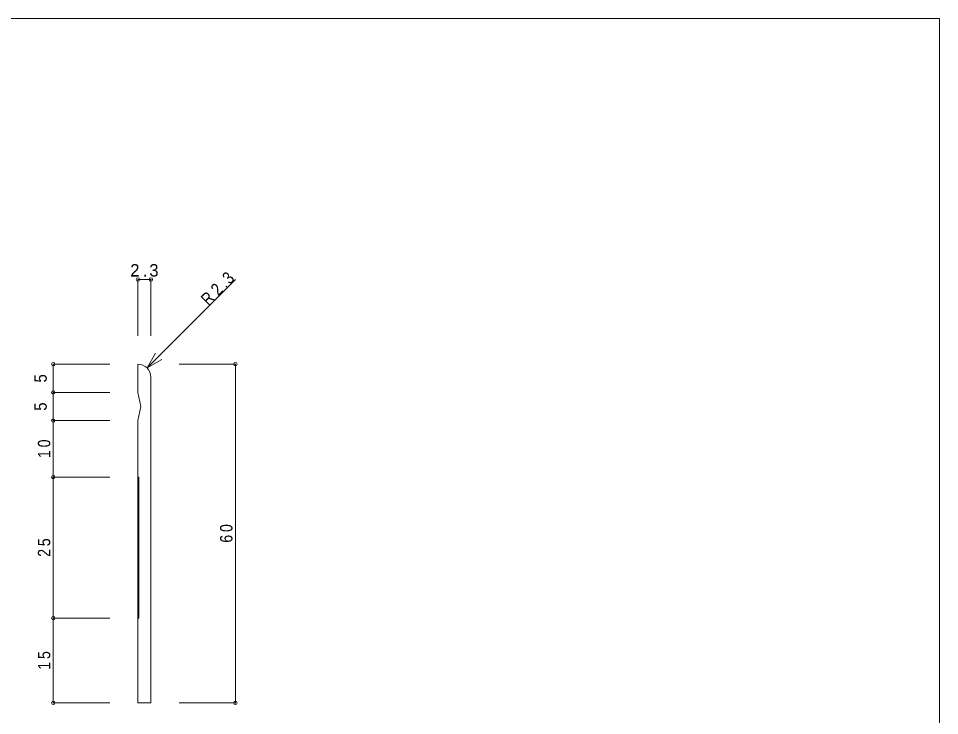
# Model space of a CAD drawing. Units: millimetres at full size, sheet at 1:1. Extents: x -141 to 141, y -98 to 98.
# Drawn here: x -22.3 to 141, y -26 to 97.5 of the extents above; entities that cross this region are included whole.
import ezdxf
from ezdxf.enums import TextEntityAlignment as Align

# ---------------------------------------------------------------- set-up
doc = ezdxf.new("R2010")
doc.units = ezdxf.units.MM
doc.header["$PDMODE"] = 32
doc.header["$PDSIZE"] = 0.6
for name, color, linetype, lineweight in [('0-0_ＫＢ製品', 2, 'Continuous', 9), ('0-3_寸法', 4, 'Continuous', 9), ('0-4_引出線字', 4, 'Continuous', 9), ('0-8_他製品', 7, 'Continuous', 9), ('F-0_図面枠', 5, 'Continuous', 9)]:
    doc.layers.add(name, color=color, linetype=linetype, lineweight=lineweight)
doc.styles.add('HGｺﾞｼｯｸM', font='')
doc.styles.get('HGｺﾞｼｯｸM').set_extended_font_data('HGｺﾞｼｯｸM')

msp = doc.modelspace()

# ---------------------------------------------------------------- linework, layer by layer
at = {"layer": '0-0_ＫＢ製品'}
for p, q in [((1.15, 33.95), (1.15, -23.75)), ((-1.15, -23.75), (-1.15, -10.798))]:
    msp.add_line(p, q, dxfattribs=at)
for points in [[(-1.15, 26.25), (-0.65, 28.75), (-1.15, 31.25), (-1.15, 36.25)], [(-1.15, 26.25), (-1.15, -23.75), (1.15, -23.75)]]:
    msp.add_lwpolyline(points, dxfattribs=at)
msp.add_arc((-1.15, 33.95), 2.3, 0, 90, dxfattribs=at)
at = {"layer": '0-3_寸法'}
for p, q in [((-1.15, 51.25), (1.15, 51.25)), ((-1.15, 51.25), (-1.15, 41.25)), ((1.15, 51.25), (1.15, 41.25)), ((-16.15, 36.25), (-16.15, 31.25)), ((-16.15, 36.25), (-6.15, 36.25)), ((16.15, 36.25), (6.15, 36.25)), ((16.15, 36.25), (16.15, -23.75)), ((-16.15, 31.25), (-6.15, 31.25)), ((-16.15, 31.25), (-16.15, 26.25)), ((-16.15, 16.25), (-16.15, 26.25)), ((-16.15, 26.25), (-6.15, 26.25)), ((-16.15, -8.75), (-16.15, 16.25)), ((-16.15, 16.25), (-6.15, 16.25)), ((-16.15, -23.75), (-16.15, -8.75)), ((-16.15, -8.75), (-6.15, -8.75)), ((-16.15, -23.75), (-6.15, -23.75)), ((16.15, -23.75), (6.15, -23.75))]:
    msp.add_line(p, q, dxfattribs=at)
for p in [(-1.15, 51.25), (1.15, 51.25), (-16.15, 36.25), (16.15, 36.25), (-16.15, 31.25), (-16.15, 26.25), (-16.15, 16.25), (-16.15, -8.75), (-16.15, -23.75), (16.15, -23.75)]:
    msp.add_point(p, dxfattribs=at)
at = {"layer": '0-4_引出線字'}
for q in [(16.15, 51.25), (1.976, 38.174), (3.074, 37.076)]:
    msp.add_line((0.476, 35.576), q, dxfattribs=at)
at = {"layer": '0-8_他製品'}
for p, q in [((-0.95, 16.25), (-1.15, 16.25)), ((-0.95, 16.25), (-0.95, -8.75)), ((-1.15, -8.75), (-0.95, -8.75))]:
    msp.add_line(p, q, dxfattribs=at)
at = {"layer": 'F-0_図面枠'}
for p, q in [((-141, 97.5), (141, 97.5)), ((141, 97.5), (141, -97.5))]:
    msp.add_line(p, q, dxfattribs=at)

# ---------------------------------------------------------------- texts
at = {"layer": '0-3_寸法', "color": 7, "style": 'HGｺﾞｼｯｸM', "width": 0.9}
for p in [(-16.65, 33), (-16.65, 28)]:
    msp.add_text('5', height=2.199, rotation=90, dxfattribs=at).set_placement(p, align=Align.BOTTOM_LEFT)
at = {"layer": '0-3_寸法', "color": 7, "insert": (-2.5, 51.75), "char_height": 2.199, "attachment_point": 7, "style": 'HGｺﾞｼｯｸM'}
msp.add_mtext('\\T1.38;2.3', dxfattribs=at)
at = {"layer": '0-3_寸法', "color": 7, "char_height": 2.199, "attachment_point": 7, "rotation": 90, "style": 'HGｺﾞｼｯｸM'}
for s, insert in [('\\T1.36;\\W0.85;10', (-16.65, 19.625)), ('\\T1.36;\\W0.85;60', (15.65, 4.625)), ('\\T1.36;\\W0.85;25', (-16.65, 2.125)), ('\\T1.36;\\W0.85;15', (-16.65, -17.875))]:
    msp.add_mtext(s, dxfattribs=dict(at, insert=insert))
at = {"layer": '0-4_引出線字', "color": 7, "insert": (11.377, 46.477), "char_height": 2.199, "attachment_point": 7, "rotation": 45, "style": 'HGｺﾞｼｯｸM'}
msp.add_mtext('\\T1.38;\\W0.85;R2.3', dxfattribs=at)

doc.saveas('drawing.dxf')
